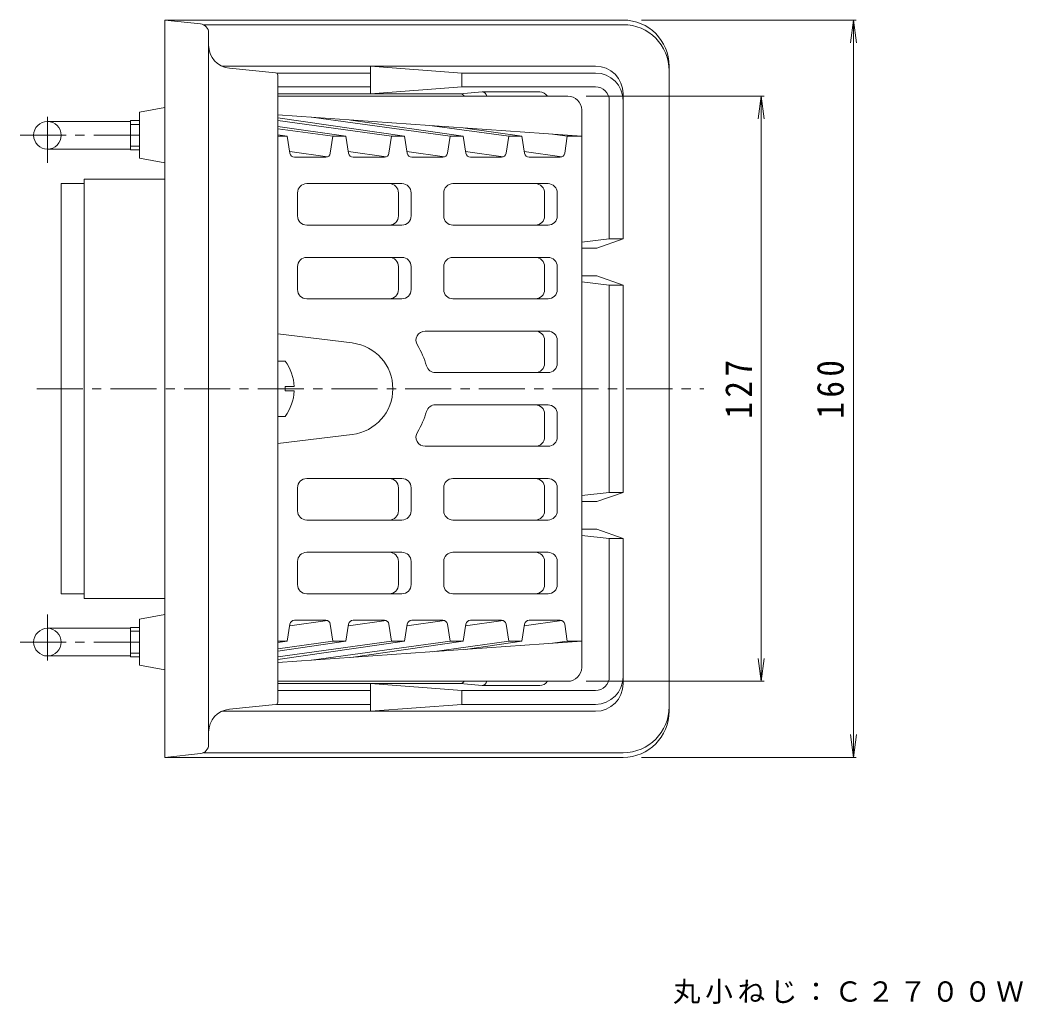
# Model space of a CAD drawing. Units: millimetres, scale not verified. Extents: x -168 to 150, y -274 to 226.
# Drawn here: x -103.2 to 114.5, y 12.4 to 225.9 of the extents above; entities that cross this region are included whole.
import ezdxf

# ---------------------------------------------------------------- set-up
doc = ezdxf.new("R2010")
doc.units = ezdxf.units.MM
doc.header["$LTSCALE"] = 2
doc.linetypes.add('CHAIN1', pattern=[8, 5, -1, 1, -1])
for name, color, linetype, lineweight in [('0-0_通り芯', 3, 'Continuous', 9), ('0-2_仕上', 6, 'Continuous', 9), ('0-4_その他', 7, 'Continuous', 9), ('0-5_寸法', 7, 'Continuous', 9)]:
    doc.layers.add(name, color=color, linetype=linetype, lineweight=lineweight)
doc.styles.add('ＭＳ ゴシック', font='')
doc.styles.get('ＭＳ ゴシック').set_extended_font_data('MS Gothic')

msp = doc.modelspace()

# ---------------------------------------------------------------- linework, layer by layer
at = {"layer": '0-0_通り芯'}
for p, q in [((27.707, 225.898), (-71.793, 225.898)), ((-64.083, 225.086), (-71.793, 225.898)), ((-71.793, 65.898), (-71.793, 225.898)), ((27.707, 224.898), (-63.422, 224.898)), ((-62.293, 68.698), (-62.293, 223.097)), ((21.707, 215.898), (-59.42, 215.898)), ((-27.169, 215.898), (-7.293, 214.398)), ((-27.169, 209.898), (-27.169, 215.898)), ((37.707, 75.898), (37.707, 215.898)), ((-47.743, 214.443), (-57.79, 215.447)), ((-27.169, 214.398), (-47.58, 214.398)), ((-47.293, 213.945), (-47.293, 77.85)), ((-7.293, 211.398), (-7.293, 214.398)), ((21.707, 214.398), (-7.293, 214.398)), ((-27.169, 211.398), (-47.293, 211.398)), ((-27.169, 209.898), (-7.293, 211.398)), ((21.707, 211.398), (-7.293, 211.398)), ((-7.656, 209.898), (-47.293, 209.898)), ((-7.656, 209.898), (-2.889, 210.298)), ((9.598, 210.298), (-2.889, 210.298)), ((27.707, 209.898), (27.707, 178.398)), ((24.707, 208.398), (24.707, 178.398)), ((-97.293, 203.897), (-79.293, 203.897)), ((-79.293, 197.723), (-79.293, 204.073)), ((-79.293, 204.073), (-77.293, 204.073)), ((-79.293, 203.258), (-77.293, 203.258)), ((-79.293, 198.538), (-77.293, 198.538)), ((-97.293, 197.897), (-79.293, 197.897)), ((-79.293, 197.723), (-77.293, 197.723)), ((-77.293, 195.898), (-71.793, 194.898)), ((-94.293, 101.398), (-94.293, 190.398)), ((-94.293, 190.398), (-89.314, 190.398)), ((-89.314, 191.398), (-71.793, 191.398)), ((-89.314, 100.398), (-89.314, 191.398)), ((18.707, 177.726), (24.707, 178.398)), ((18.707, 176.398), (21.968, 176.398)), ((27.707, 178.398), (21.968, 176.398)), ((24.707, 178.398), (27.707, 178.398)), ((18.707, 170.398), (21.968, 170.398)), ((27.707, 168.398), (21.968, 170.398)), ((18.707, 169.069), (24.707, 168.398)), ((24.707, 168.398), (27.707, 168.398)), ((24.707, 123.398), (24.707, 168.398)), ((27.707, 123.398), (27.707, 168.398)), ((18.707, 122.726), (24.707, 123.398)), ((27.707, 123.398), (21.968, 121.398)), ((24.707, 123.398), (27.707, 123.398)), ((18.707, 121.398), (21.968, 121.398)), ((18.707, 115.398), (21.968, 115.398)), ((18.707, 114.069), (24.707, 113.398)), ((27.707, 113.398), (21.968, 115.398)), ((24.707, 113.398), (27.707, 113.398)), ((24.707, 83.397), (24.707, 113.398)), ((27.707, 81.898), (27.707, 113.398)), ((-94.293, 101.398), (-89.314, 101.398)), ((-89.314, 100.398), (-71.793, 100.398)), ((-77.293, 95.898), (-71.793, 96.898)), ((-97.293, 93.898), (-79.293, 93.898)), ((-79.293, 94.073), (-79.293, 87.723)), ((-79.293, 94.073), (-77.293, 94.073)), ((-79.293, 93.257), (-77.293, 93.257)), ((-97.293, 87.898), (-79.293, 87.898)), ((-79.293, 88.538), (-77.293, 88.538)), ((-79.293, 87.723), (-77.293, 87.723)), ((-7.656, 81.898), (-47.293, 81.898)), ((-27.169, 81.898), (-7.293, 80.397)), ((-27.169, 81.898), (-27.169, 75.898)), ((-7.656, 81.898), (-2.889, 81.498)), ((9.598, 81.498), (-2.889, 81.498)), ((-27.169, 80.397), (-47.293, 80.397)), ((-7.293, 80.397), (-7.293, 77.398)), ((21.707, 80.397), (-7.293, 80.397)), ((-47.743, 77.352), (-57.79, 76.348)), ((-27.169, 77.398), (-47.58, 77.398)), ((-27.169, 75.898), (-7.293, 77.398)), ((21.707, 77.398), (-7.293, 77.398)), ((21.707, 75.898), (-59.42, 75.898)), ((-64.083, 66.709), (-71.793, 65.898)), ((27.707, 65.898), (-71.793, 65.898)), ((27.707, 66.898), (-63.422, 66.898))]:
    msp.add_line(p, q, dxfattribs=at)
at = {"layer": '0-0_通り芯', "linetype": 'CHAIN1'}
for p, q in [((-97.293, 194.913), (-97.293, 206.691)), ((-103.239, 200.898), (-77.293, 200.898)), ((-99.602, 145.898), (45.25, 145.898)), ((-97.293, 96.883), (-97.293, 85.104)), ((-103.239, 90.898), (-77.293, 90.898))]:
    msp.add_line(p, q, dxfattribs=at)
at = {"layer": '0-0_通り芯'}
for points in [[(-77.293, 195.898), (-77.293, 205.898), (-71.793, 206.898)], [(-77.293, 95.898), (-77.293, 85.898), (-71.793, 84.897)]]:
    msp.add_lwpolyline(points, dxfattribs=at)
for centre in [(-97.293, 200.898), (-97.293, 90.898)]:
    msp.add_circle(centre, 3, dxfattribs=at)
for centre, radius, start, end in [((-64.293, 223.097), 2, 0, 83.99091), ((27.707, 215.898), 10, 0, 90), ((27.707, 214.898), 10, 0, 90), ((-57.293, 220.423), 5, 180, 264.28949), ((21.707, 209.898), 6, 0, 90), ((-47.793, 213.945), 0.5, 0, 84.28912), ((21.707, 208.398), 6, 0, 90), ((21.707, 208.398), 3, 0, 90), ((-7.656, 208.898), 1, 29.99876, 90), ((-2.889, 209.298), 1, 5.73828, 90), ((9.598, 208.298), 2, 33.36685, 90), ((21.707, 83.398), 6, 270, 0), ((21.707, 83.398), 3, 270, 0), ((-7.656, 82.898), 1, 270, 330.00635), ((-2.889, 82.498), 1, 270, 354.26596), ((9.598, 83.498), 2, 270, 326.6357), ((21.707, 81.898), 6, 270, 0), ((-57.293, 71.373), 5, 95.71051, 180), ((-47.793, 77.85), 0.5, 275.71088, 0), ((27.707, 76.898), 10, 270, 0), ((27.707, 75.898), 10, 270, 0), ((-64.293, 68.698), 2, 276.00909, 0)]:
    msp.add_arc(centre, radius, start, end, dxfattribs=at)
at = {"layer": '0-2_仕上'}
for p, q in [((15.707, 209.398), (-47.293, 209.398)), ((-47.293, 205.327), (18.707, 200.679)), ((-39.928, 204.808), (-9.862, 200.679)), ((18.707, 85.398), (18.707, 206.398)), ((-47.293, 204.664), (-19.761, 200.679)), ((-47.293, 204.072), (-22.59, 200.679)), ((-47.293, 202.823), (-32.489, 200.679)), ((-7.033, 200.679), (-31.424, 204.21)), ((-13.788, 202.968), (2.866, 200.679)), ((-35.318, 200.679), (-47.293, 202.325)), ((-45.217, 200.679), (-47.293, 200.981)), ((-45.217, 200.679), (-47.293, 200.679)), ((-44.626, 196.996), (-45.217, 200.679)), ((-35.877, 197.004), (-35.318, 200.679)), ((-32.489, 200.679), (-35.318, 200.679)), ((-31.898, 196.996), (-32.489, 200.679)), ((-23.149, 197.004), (-22.59, 200.679)), ((-19.761, 200.679), (-22.59, 200.679)), ((-19.17, 196.996), (-19.761, 200.679)), ((-10.421, 197.004), (-9.862, 200.679)), ((-7.033, 200.679), (-9.862, 200.679)), ((-6.442, 196.996), (-7.033, 200.679)), ((5.695, 200.679), (-6.618, 202.463)), ((2.307, 197.004), (2.866, 200.679)), ((5.695, 200.679), (2.866, 200.679)), ((6.285, 196.996), (5.695, 200.679)), ((15.594, 200.679), (12.352, 201.127)), ((15.035, 197.004), (15.594, 200.679)), ((18.707, 200.679), (15.594, 200.679)), ((-36.502, 196.223), (-44.682, 197.347)), ((-36.865, 196.154), (-43.639, 196.154)), ((-31.954, 197.346), (-23.774, 196.223)), ((-24.137, 196.154), (-30.911, 196.154)), ((-19.226, 197.346), (-11.047, 196.223)), ((-11.41, 196.154), (-18.183, 196.154)), ((-6.499, 197.347), (1.681, 196.223)), ((1.318, 196.154), (-5.455, 196.154)), ((14.41, 196.223), (6.228, 197.352)), ((14.046, 196.154), (7.273, 196.154)), ((-20.328, 190.397), (-40.992, 190.397)), ((-9.257, 190.397), (11.404, 190.397)), ((-42.992, 188.397), (-42.992, 183.397)), ((-21.078, 188.397), (-21.078, 183.397)), ((-18.328, 188.397), (-18.328, 183.397)), ((-11.257, 188.397), (-11.257, 183.397)), ((10.654, 188.397), (10.654, 183.397)), ((13.404, 188.397), (13.404, 183.397)), ((-20.328, 181.397), (-40.992, 181.397)), ((11.404, 181.397), (-9.257, 181.397)), ((-40.992, 174.398), (-20.328, 174.398)), ((11.404, 174.398), (-9.257, 174.398)), ((-42.992, 172.397), (-42.992, 167.398)), ((-21.078, 172.397), (-21.078, 167.398)), ((-18.328, 172.397), (-18.328, 167.398)), ((-11.257, 172.397), (-11.257, 167.398)), ((10.654, 167.398), (10.654, 172.397)), ((13.404, 167.398), (13.404, 172.397)), ((-20.328, 165.397), (-40.992, 165.397)), ((11.404, 165.397), (-9.257, 165.397)), ((-47.293, 157.777), (-31.096, 155.826)), ((11.404, 158.398), (-15.271, 158.398)), ((10.654, 151.398), (10.654, 156.398)), ((13.404, 151.398), (13.404, 156.398)), ((11.404, 149.398), (-13.064, 149.398)), ((11.404, 142.398), (-13.064, 142.398)), ((10.654, 140.398), (10.654, 135.398)), ((13.404, 140.398), (13.404, 135.398)), ((-47.293, 134.018), (-31.096, 135.969)), ((11.404, 133.398), (-15.271, 133.398)), ((-20.328, 126.398), (-40.992, 126.398)), ((11.404, 126.398), (-9.257, 126.398)), ((-42.992, 119.398), (-42.992, 124.398)), ((-21.078, 119.398), (-21.078, 124.398)), ((-18.328, 119.398), (-18.328, 124.398)), ((-11.257, 119.398), (-11.257, 124.398)), ((10.654, 124.398), (10.654, 119.398)), ((13.404, 124.398), (13.404, 119.398)), ((-20.328, 117.398), (-40.992, 117.398)), ((11.404, 117.398), (-9.257, 117.398)), ((-20.328, 110.398), (-40.992, 110.398)), ((11.404, 110.398), (-9.257, 110.398)), ((-42.992, 103.398), (-42.992, 108.398)), ((-21.078, 103.398), (-21.078, 108.398)), ((-18.328, 103.398), (-18.328, 108.398)), ((-11.257, 103.398), (-11.257, 108.398)), ((10.654, 103.398), (10.654, 108.398)), ((13.404, 103.398), (13.404, 108.398)), ((-20.328, 101.398), (-40.992, 101.398)), ((-9.257, 101.398), (11.404, 101.398)), ((-44.626, 94.799), (-45.217, 91.116)), ((-36.502, 95.572), (-44.682, 94.448)), ((-36.865, 95.641), (-43.639, 95.641)), ((-35.877, 94.791), (-35.318, 91.116)), ((-31.898, 94.799), (-32.489, 91.116)), ((-31.954, 94.449), (-23.774, 95.572)), ((-24.137, 95.641), (-30.911, 95.641)), ((-23.149, 94.791), (-22.59, 91.116)), ((-19.17, 94.799), (-19.761, 91.116)), ((-19.226, 94.449), (-11.047, 95.572)), ((-11.41, 95.641), (-18.183, 95.641)), ((-10.421, 94.791), (-9.862, 91.116)), ((-6.442, 94.799), (-7.033, 91.116)), ((-6.499, 94.448), (1.681, 95.572)), ((1.318, 95.641), (-5.455, 95.641)), ((2.307, 94.791), (2.866, 91.116)), ((6.285, 94.799), (5.695, 91.116)), ((14.41, 95.572), (6.228, 94.443)), ((14.046, 95.641), (7.273, 95.641)), ((15.035, 94.791), (15.594, 91.116)), ((-45.217, 91.116), (-47.293, 91.116)), ((-45.217, 91.116), (-47.293, 90.814)), ((-35.318, 91.116), (-47.293, 89.47)), ((-47.293, 88.972), (-32.489, 91.116)), ((-47.293, 87.723), (-22.59, 91.116)), ((-47.293, 87.131), (-19.761, 91.116)), ((-47.293, 86.468), (18.707, 91.116)), ((-39.928, 86.987), (-9.862, 91.116)), ((-32.489, 91.116), (-35.318, 91.116)), ((-7.033, 91.116), (-31.424, 87.585)), ((-19.761, 91.116), (-22.59, 91.116)), ((-13.788, 88.827), (2.866, 91.116)), ((-7.033, 91.116), (-9.862, 91.116)), ((5.695, 91.116), (-6.618, 89.332)), ((5.695, 91.116), (2.866, 91.116)), ((15.594, 91.116), (12.352, 90.668)), ((18.707, 91.116), (15.594, 91.116)), ((15.707, 82.398), (-47.293, 82.398))]:
    msp.add_line(p, q, dxfattribs=at)
at = {"layer": '0-2_仕上', "color": 4}
for p, q in [((-45.693, 151.898), (-47.293, 151.898)), ((-45.693, 145.419), (-45.693, 146.377)), ((-43.704, 146.377), (-45.693, 146.377)), ((-43.704, 145.419), (-45.693, 145.419)), ((-45.693, 139.898), (-47.293, 139.898))]:
    msp.add_line(p, q, dxfattribs=at)
at = {"layer": '0-2_仕上'}
for centre, radius, start, end in [((15.707, 206.398), 3, 0, 90), ((-43.639, 197.154), 1, 189.10832, 270), ((-36.865, 197.154), 1, 270, 351.35139), ((-30.911, 197.154), 1, 189.10832, 270), ((-24.137, 197.154), 1, 270, 351.34837), ((-18.183, 197.154), 1, 189.10832, 270), ((-11.41, 197.154), 1, 270, 351.34837), ((-5.455, 197.154), 1, 189.10832, 270), ((1.318, 197.154), 1, 270, 351.35139), ((7.273, 197.154), 1, 189.10832, 270), ((14.046, 197.154), 1, 270, 351.34837), ((-40.992, 188.397), 2, 90, 180), ((-23.078, 188.397), 2, 0, 90), ((-20.328, 188.397), 2, 0, 90), ((-9.257, 188.397), 2, 90, 180), ((8.654, 188.397), 2, 0, 90), ((11.404, 188.397), 2, 0, 90), ((-40.992, 183.397), 2, 180, 270), ((-23.078, 183.397), 2, 270, 0), ((-20.328, 183.397), 2, 270, 0), ((-9.257, 183.397), 2, 180, 270), ((8.654, 183.397), 2, 270, 0), ((11.404, 183.397), 2, 270, 0), ((-40.992, 172.397), 2, 90, 180), ((-23.078, 172.397), 2, 0, 90), ((-20.328, 172.397), 2, 0, 90), ((-9.257, 172.397), 2, 90, 180), ((8.654, 172.397), 2, 0, 90), ((11.404, 172.397), 2, 0, 90), ((-40.992, 167.398), 2, 180, 270), ((-23.078, 167.398), 2, 270, 0), ((-20.328, 167.398), 2, 270, 0), ((-9.257, 167.398), 2, 180, 270), ((8.654, 167.398), 2, 270, 0), ((11.404, 167.398), 2, 270, 0), ((-15.271, 156.398), 2, 90, 211.66814), ((8.654, 156.398), 2, 0, 90), ((11.404, 156.398), 2, 0, 90), ((-32.293, 145.898), 10, 276.86995, 83.12791), ((-32.293, 145.898), 18, 15.96194, 31.66817), ((-13.064, 151.398), 2, 195.96255, 270), ((8.654, 151.398), 2, 270, 0), ((11.404, 151.398), 2, 270, 0), ((-13.064, 140.398), 2, 90, 164.03745), ((8.654, 140.398), 2, 0, 90), ((11.404, 140.398), 2, 0, 90), ((-32.293, 145.898), 18, 328.33183, 344.03806), ((-15.271, 135.398), 2, 148.33186, 270), ((8.654, 135.398), 2, 270, 0), ((11.404, 135.398), 2, 270, 0), ((-40.992, 124.398), 2, 90, 180), ((-23.078, 124.398), 2, 0, 90), ((-20.328, 124.398), 2, 0, 90), ((-9.257, 124.398), 2, 90, 180), ((8.654, 124.398), 2, 0, 90), ((11.404, 124.398), 2, 0, 90), ((-40.992, 119.398), 2, 180, 270), ((-23.078, 119.398), 2, 270, 0), ((-20.328, 119.398), 2, 270, 0), ((-9.257, 119.398), 2, 180, 270), ((8.654, 119.398), 2, 270, 0), ((11.404, 119.398), 2, 270, 0), ((-40.992, 108.398), 2, 90, 180), ((-23.078, 108.398), 2, 0, 90), ((-20.328, 108.398), 2, 0, 90), ((-9.257, 108.398), 2, 90, 180), ((8.654, 108.398), 2, 0, 90), ((11.404, 108.398), 2, 0, 90), ((-40.992, 103.398), 2, 180, 270), ((-23.078, 103.398), 2, 270, 0), ((-20.328, 103.398), 2, 270, 0), ((-9.257, 103.398), 2, 180, 270), ((8.654, 103.398), 2, 270, 0), ((11.404, 103.398), 2, 270, 0), ((-43.639, 94.641), 1, 90, 170.89168), ((-36.865, 94.641), 1, 8.65001, 90), ((-30.911, 94.641), 1, 90, 170.89168), ((-24.137, 94.641), 1, 8.65022, 90), ((-18.183, 94.641), 1, 90, 170.89168), ((-11.41, 94.641), 1, 8.65022, 90), ((-5.455, 94.641), 1, 90, 170.89168), ((1.318, 94.641), 1, 8.65001, 90), ((7.273, 94.641), 1, 90, 170.89168), ((14.046, 94.641), 1, 8.65022, 90), ((15.707, 85.398), 3, 270, 0)]:
    msp.add_arc(centre, radius, start, end, dxfattribs=at)
at = {"layer": '0-2_仕上', "color": 4}
for start, end in [(2.74535, 36.86935), (323.13013, 357.2541)]:
    msp.add_arc((-53.693, 145.898), 10, start, end, dxfattribs=at)
at = {"layer": '0-4_その他'}
for p, q in [((78.307, 225.898), (31.707, 225.898)), ((77.707, 225.898), (77.055, 220.94)), ((77.707, 65.898), (77.707, 225.898)), ((77.707, 225.898), (78.36, 220.94)), ((58.307, 209.398), (19.707, 209.398)), ((57.707, 209.398), (57.055, 204.44)), ((57.707, 82.398), (57.707, 209.398)), ((57.707, 209.398), (58.36, 204.44)), ((57.707, 82.398), (57.055, 87.355)), ((57.707, 82.398), (58.36, 87.355)), ((58.307, 82.398), (19.707, 82.398)), ((77.707, 65.898), (77.055, 70.855)), ((77.707, 65.898), (78.36, 70.855)), ((78.307, 65.898), (31.707, 65.898))]:
    msp.add_line(p, q, dxfattribs=at)

# ---------------------------------------------------------------- texts
at = {"layer": '0-4_その他', "color": 2, "char_height": 5.865, "attachment_point": 7, "rotation": 90, "style": 'ＭＳ ゴシック'}
for s, insert in [('\\T1.27;\\W0.9;127', (55.707, 139.398)), ('\\T1.27;\\W0.9;160', (75.707, 139.398))]:
    msp.add_mtext(s, dxfattribs=dict(at, insert=insert))
at = {"layer": '0-5_寸法', "insert": (38.507, 12.383), "char_height": 4.399, "attachment_point": 7, "style": 'ＭＳ ゴシック'}
msp.add_mtext('\\T1.17;丸小ねじ：Ｃ２７００Ｗ', dxfattribs=at)

doc.saveas('drawing.dxf')
